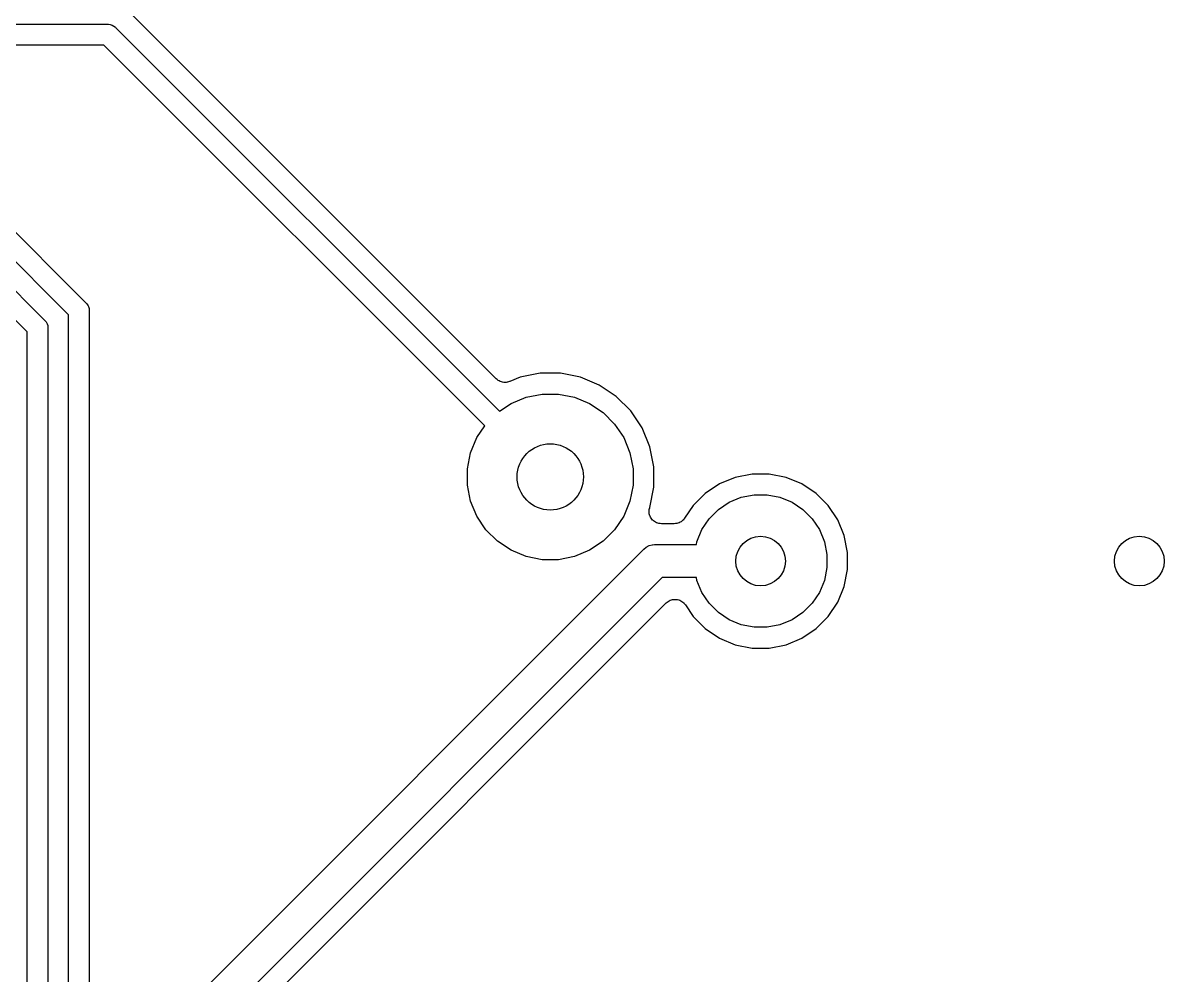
# Model space of a CAD drawing. Extents: x 44 to 126, y -146 to -44.
# Drawn here: x 88.88 to 102.66, y -93.9 to -82.4 of the extents above; entities that cross this region are included whole.
import ezdxf

# ---------------------------------------------------------------- set-up
doc = ezdxf.new("R2010")
doc.units = 0
doc.layers.add('BLACK', color=7, linetype='CONTINUOUS')

msp = doc.modelspace()

# ---------------------------------------------------------------- linework, layer by layer
at = {"layer": 'BLACK', "linetype": 'CONTINUOUS'}
for p, q in [((94.5974, -86.7011), (90.1954, -82.2991)), ((87.0294, -82.421), (89.9059, -82.421)), ((89.9059, -82.421), (89.912, -82.4204)), ((89.912, -82.4204), (89.9181, -82.421)), ((89.9181, -82.421), (89.9181, -82.421)), ((89.9181, -82.421), (89.9365, -82.4228)), ((89.9365, -82.4228), (89.9601, -82.43)), ((89.9601, -82.43), (89.9818, -82.4416)), ((89.9818, -82.4416), (90.0008, -82.4572)), ((90.0008, -82.4572), (90.0047, -82.462)), ((90.0047, -82.462), (94.635, -87.0922)), ((89.8602, -82.671), (87.0294, -82.671)), ((94.4582, -87.269), (89.8602, -82.671)), ((88.009, -84.1492), (89.6431, -85.7833)), ((89.434, -85.9278), (87.8, -84.2937)), ((87.6506, -84.498), (89.1431, -85.9904)), ((88.934, -86.1349), (87.5061, -84.707)), ((89.6431, -85.7833), (89.6478, -85.7872)), ((89.6478, -85.7872), (89.6517, -85.792)), ((89.6517, -85.792), (89.6634, -85.8062)), ((89.6634, -85.8062), (89.6707, -85.8199)), ((89.6707, -85.8199), (89.6751, -85.8279)), ((89.6751, -85.8279), (89.6822, -85.8515)), ((89.434, -109.619), (89.434, -85.9278)), ((89.6822, -85.8515), (89.684, -85.8699)), ((89.684, -85.8699), (89.684, -85.8699)), ((89.684, -85.8699), (89.6846, -85.876)), ((89.6846, -85.876), (89.684, -85.8821)), ((89.684, -85.8821), (89.684, -109.573)), ((89.1431, -85.9904), (89.1478, -85.9943)), ((89.1478, -85.9943), (89.1517, -85.9991)), ((89.1517, -85.9991), (89.1634, -86.0133)), ((89.1634, -86.0133), (89.1674, -86.0207)), ((89.1674, -86.0207), (89.175, -86.0351)), ((89.175, -86.0351), (89.1822, -86.0586)), ((89.1822, -86.0586), (89.184, -86.077)), ((89.184, -86.077), (89.184, -86.077)), ((89.184, -86.077), (89.1846, -86.0831)), ((89.1846, -86.0831), (89.184, -86.0892)), ((89.184, -86.0892), (89.184, -109.78)), ((88.934, -109.826), (88.934, -86.1349)), ((95.1269, -86.634), (94.8854, -86.682)), ((95.3731, -86.634), (95.1269, -86.634)), ((95.6146, -86.682), (95.3731, -86.634)), ((94.6082, -86.71), (94.5974, -86.7011)), ((94.619, -86.7189), (94.6082, -86.71)), ((94.6195, -86.7193), (94.619, -86.7189)), ((94.62, -86.7197), (94.6195, -86.7193)), ((94.6323, -86.7263), (94.62, -86.7197)), ((94.6446, -86.733), (94.6323, -86.7263)), ((94.6453, -86.7332), (94.6446, -86.733)), ((94.6458, -86.7335), (94.6453, -86.7332)), ((94.6592, -86.7376), (94.6458, -86.7335)), ((94.6726, -86.7418), (94.6592, -86.7376)), ((94.6732, -86.7419), (94.6726, -86.7418)), ((94.6738, -86.7421), (94.6732, -86.7419)), ((94.6879, -86.7435), (94.6738, -86.7421)), ((94.7017, -86.745), (94.6879, -86.7435)), ((94.7023, -86.745), (94.7017, -86.745)), ((94.703, -86.745), (94.7023, -86.745)), ((94.7171, -86.7437), (94.703, -86.745)), ((94.7308, -86.7425), (94.7171, -86.7437)), ((94.7314, -86.7423), (94.7308, -86.7425)), ((94.7321, -86.7423), (94.7314, -86.7423)), ((94.7456, -86.7382), (94.7321, -86.7423)), ((94.7589, -86.7344), (94.7456, -86.7382)), ((94.7601, -86.7339), (94.7589, -86.7344)), ((94.7602, -86.7339), (94.7601, -86.7339)), ((94.7609, -86.7336), (94.7602, -86.7339)), ((94.7602, -86.7339), (94.7602, -86.7339)), ((94.8854, -86.682), (94.7609, -86.7336)), ((95.8421, -86.7763), (95.6146, -86.682)), ((96.0468, -86.9131), (95.8421, -86.7763)), ((94.7763, -86.9978), (94.9583, -86.9224)), ((94.9583, -86.9224), (95.1515, -86.884)), ((95.1515, -86.884), (95.3485, -86.884)), ((95.3485, -86.884), (95.5417, -86.9224)), ((95.5417, -86.9224), (95.7237, -86.9978)), ((96.2209, -87.0872), (96.0468, -86.9131)), ((94.635, -87.0922), (94.7763, -86.9978)), ((95.7237, -86.9978), (95.8875, -87.1072)), ((96.3577, -87.2919), (96.2209, -87.0872)), ((95.8875, -87.1072), (96.0268, -87.2465)), ((94.3638, -87.4103), (94.4582, -87.269)), ((96.0268, -87.2465), (96.1362, -87.4103)), ((96.452, -87.5194), (96.3577, -87.2919)), ((94.2884, -87.5923), (94.3638, -87.4103)), ((96.1362, -87.4103), (96.2116, -87.5923)), ((94.25, -87.7855), (94.2884, -87.5923)), ((96.2116, -87.5923), (96.25, -87.7855)), ((96.5, -87.7609), (96.452, -87.5194)), ((96.5, -88.0071), (96.5, -87.7609)), ((94.25, -87.9825), (94.25, -87.7855)), ((96.25, -87.7855), (96.25, -87.9825)), ((97.4837, -87.8904), (97.2926, -87.9695)), ((97.6866, -87.85), (97.4837, -87.8904)), ((97.8934, -87.85), (97.6866, -87.85)), ((98.0963, -87.8904), (97.8934, -87.85)), ((98.2874, -87.9695), (98.0963, -87.8904)), ((94.2884, -88.1757), (94.25, -87.9825)), ((96.25, -87.9825), (96.2116, -88.1757)), ((96.4507, -88.2549), (96.5, -88.0071)), ((97.2926, -87.9695), (97.1207, -88.0844)), ((98.4593, -88.0844), (98.2874, -87.9695)), ((94.3638, -88.3577), (94.2884, -88.1757)), ((96.2116, -88.1757), (96.1362, -88.3577)), ((97.1207, -88.0844), (96.9744, -88.2307)), ((97.28, -88.2786), (97.4111, -88.191)), ((97.4111, -88.191), (97.5566, -88.1307)), ((97.5566, -88.1307), (97.7112, -88.1)), ((97.7112, -88.1), (97.8688, -88.1)), ((97.8688, -88.1), (98.0234, -88.1307)), ((98.0234, -88.1307), (98.1689, -88.191)), ((98.1689, -88.191), (98.3, -88.2786)), ((98.6056, -88.2307), (98.4593, -88.0844)), ((96.443, -88.299), (96.4445, -88.2848)), ((96.4431, -88.2993), (96.443, -88.299)), ((96.443, -88.2997), (96.4431, -88.2993)), ((96.4444, -88.314), (96.443, -88.2997)), ((96.4457, -88.3281), (96.4444, -88.314)), ((96.4445, -88.2848), (96.4459, -88.2706)), ((96.4458, -88.3285), (96.4457, -88.3281)), ((96.4458, -88.3289), (96.4458, -88.3285)), ((96.4499, -88.3425), (96.4458, -88.3289)), ((96.4459, -88.2706), (96.4461, -88.2702)), ((96.4461, -88.2698), (96.4503, -88.2563)), ((96.4461, -88.2702), (96.4461, -88.2698)), ((96.4503, -88.2563), (96.4507, -88.2549)), ((96.9744, -88.2307), (96.8724, -88.3833)), ((97.1686, -88.39), (97.28, -88.2786)), ((98.3, -88.2786), (98.4114, -88.39)), ((98.7205, -88.4026), (98.6056, -88.2307)), ((94.4732, -88.5215), (94.3638, -88.3577)), ((96.1362, -88.3577), (96.0268, -88.5215)), ((96.454, -88.3562), (96.4499, -88.3425)), ((96.4541, -88.3565), (96.454, -88.3562)), ((96.4543, -88.3569), (96.4541, -88.3565)), ((96.4609, -88.3696), (96.4543, -88.3569)), ((96.4675, -88.3821), (96.4609, -88.3696)), ((96.4678, -88.3824), (96.4675, -88.3821)), ((96.4679, -88.3828), (96.4678, -88.3824)), ((96.4769, -88.3938), (96.4679, -88.3828)), ((96.4859, -88.4049), (96.4769, -88.3938)), ((96.4862, -88.4052), (96.4859, -88.4049)), ((96.4864, -88.4055), (96.4862, -88.4052)), ((96.4973, -88.4145), (96.4864, -88.4055)), ((96.5083, -88.4238), (96.4973, -88.4145)), ((96.5086, -88.424), (96.5083, -88.4238)), ((96.5089, -88.4242), (96.5086, -88.424)), ((96.5214, -88.431), (96.5089, -88.4242)), ((96.5339, -88.4379), (96.5214, -88.431)), ((96.5343, -88.438), (96.5339, -88.4379)), ((96.5347, -88.4382), (96.5343, -88.438)), ((96.5483, -88.4424), (96.5347, -88.4382)), ((96.5618, -88.4467), (96.5483, -88.4424)), ((96.5622, -88.4468), (96.5618, -88.4467)), ((96.5626, -88.4469), (96.5622, -88.4468)), ((96.5769, -88.4484), (96.5626, -88.4469)), ((96.5909, -88.45), (96.5769, -88.4484)), ((96.5917, -88.45), (96.5909, -88.45)), ((96.5918, -88.45), (96.5917, -88.45)), ((96.5917, -88.45), (96.5917, -88.45)), ((96.593, -88.45), (96.5918, -88.45)), ((96.7477, -88.45), (96.593, -88.45)), ((96.7615, -88.4486), (96.7477, -88.45)), ((96.7754, -88.4474), (96.7615, -88.4486)), ((96.7761, -88.4472), (96.7754, -88.4474)), ((96.7768, -88.4471), (96.7761, -88.4472)), ((96.7901, -88.4431), (96.7768, -88.4471)), ((96.8035, -88.4392), (96.7901, -88.4431)), ((96.8041, -88.4389), (96.8035, -88.4392)), ((96.8048, -88.4387), (96.8041, -88.4389)), ((96.8171, -88.4321), (96.8048, -88.4387)), ((96.8295, -88.4257), (96.8171, -88.4321)), ((96.8301, -88.4253), (96.8295, -88.4257)), ((96.8307, -88.4249), (96.8301, -88.4253)), ((96.8415, -88.4161), (96.8307, -88.4249)), ((96.8523, -88.4074), (96.8415, -88.4161)), ((96.8528, -88.4069), (96.8523, -88.4074)), ((96.8534, -88.4064), (96.8528, -88.4069)), ((96.8623, -88.3957), (96.8534, -88.4064)), ((96.8712, -88.3851), (96.8623, -88.3957)), ((96.872, -88.3839), (96.8712, -88.3851)), ((96.8721, -88.3838), (96.872, -88.3839)), ((96.872, -88.3839), (96.872, -88.3839)), ((96.8724, -88.3833), (96.8721, -88.3838)), ((97.081, -88.5211), (97.1686, -88.39)), ((98.4114, -88.39), (98.499, -88.5211)), ((98.7996, -88.5937), (98.7205, -88.4026)), ((94.6125, -88.6608), (94.4732, -88.5215)), ((96.0268, -88.5215), (95.8875, -88.6608)), ((97.0207, -88.6666), (97.081, -88.5211)), ((98.499, -88.5211), (98.5593, -88.6666)), ((98.84, -88.7966), (98.7996, -88.5937)), ((94.7763, -88.7702), (94.6125, -88.6608)), ((95.8875, -88.6608), (95.7237, -88.7702)), ((96.3779, -88.7579), (96.4083, -88.7329)), ((96.4083, -88.7329), (96.4431, -88.7143)), ((96.4431, -88.7143), (96.4447, -88.7139)), ((96.4447, -88.7139), (96.4808, -88.7029)), ((96.4808, -88.7029), (96.4846, -88.7025)), ((96.4846, -88.7025), (96.5102, -88.7)), ((96.5102, -88.7), (96.52, -88.699)), ((96.5102, -88.7), (96.5102, -88.7)), ((96.52, -88.699), (96.5298, -88.7)), ((96.5298, -88.7), (97.0141, -88.7)), ((97.0141, -88.7), (97.0207, -88.6666)), ((98.5593, -88.6666), (98.59, -88.8212)), ((90.0945, -95.0426), (96.3716, -88.7655)), ((94.9583, -88.8456), (94.7763, -88.7702)), ((95.1515, -88.884), (94.9583, -88.8456)), ((95.5417, -88.8456), (95.3485, -88.884)), ((95.7237, -88.7702), (95.5417, -88.8456)), ((96.3716, -88.7655), (96.3779, -88.7579)), ((98.59, -88.8212), (98.59, -88.9788)), ((98.84, -89.0034), (98.84, -88.7966)), ((95.3485, -88.884), (95.1515, -88.884)), ((98.59, -88.9788), (98.5593, -89.1334)), ((98.7996, -89.2063), (98.84, -89.0034)), ((96.6028, -89.1), (90.429, -95.2738)), ((97.0141, -89.1), (96.6028, -89.1)), ((97.0207, -89.1334), (97.0141, -89.1)), ((97.081, -89.2789), (97.0207, -89.1334)), ((98.5593, -89.1334), (98.499, -89.2789)), ((97.1686, -89.41), (97.081, -89.2789)), ((98.499, -89.2789), (98.4114, -89.41)), ((98.7205, -89.3974), (98.7996, -89.2063)), ((90.9125, -95.1439), (96.65, -89.4064)), ((96.65, -89.4064), (96.6508, -89.4056)), ((96.6508, -89.4056), (96.6515, -89.405)), ((96.6508, -89.4056), (96.6508, -89.4056)), ((96.6508, -89.4056), (96.6508, -89.4056)), ((96.6515, -89.405), (96.6625, -89.3962)), ((96.6625, -89.3962), (96.6736, -89.3872)), ((96.6736, -89.3872), (96.674, -89.387)), ((96.674, -89.387), (96.6743, -89.3867)), ((96.6743, -89.3867), (96.6869, -89.3802)), ((96.6869, -89.3802), (96.6995, -89.3736)), ((96.6995, -89.3736), (96.6999, -89.3734)), ((96.6999, -89.3734), (96.7003, -89.3732)), ((96.7003, -89.3732), (96.714, -89.3693)), ((96.714, -89.3693), (96.7275, -89.3652)), ((96.7275, -89.3652), (96.728, -89.3652)), ((96.728, -89.3652), (96.7284, -89.3651)), ((96.7284, -89.3651), (96.7426, -89.3638)), ((96.7426, -89.3638), (96.7567, -89.3625)), ((96.7567, -89.3625), (96.7571, -89.3625)), ((96.7571, -89.3625), (96.7576, -89.3625)), ((96.7576, -89.3625), (96.7717, -89.364)), ((96.7717, -89.364), (96.7858, -89.3655)), ((96.7858, -89.3655), (96.7862, -89.3656)), ((96.7862, -89.3656), (96.7867, -89.3657)), ((96.7867, -89.3657), (96.8003, -89.3699)), ((96.8003, -89.3699), (96.8138, -89.3741)), ((96.8138, -89.3741), (96.8142, -89.3743)), ((96.8142, -89.3743), (96.8146, -89.3744)), ((96.8146, -89.3744), (96.8271, -89.3812)), ((96.8271, -89.3812), (96.8396, -89.3879)), ((96.8396, -89.3879), (96.8399, -89.3882)), ((96.8399, -89.3882), (96.8403, -89.3884)), ((96.8403, -89.3884), (96.8513, -89.3976)), ((96.8513, -89.3976), (96.8622, -89.4065)), ((96.8622, -89.4065), (96.8625, -89.4069)), ((96.8625, -89.4069), (96.8628, -89.4072)), ((96.8628, -89.4072), (96.8718, -89.4182)), ((96.8718, -89.4182), (96.8807, -89.4292)), ((96.8807, -89.4292), (96.9744, -89.5693)), ((97.28, -89.5214), (97.1686, -89.41)), ((98.4114, -89.41), (98.3, -89.5214)), ((98.6056, -89.5693), (98.7205, -89.3974)), ((96.9744, -89.5693), (97.1207, -89.7156)), ((97.4111, -89.609), (97.28, -89.5214)), ((98.3, -89.5214), (98.1689, -89.609)), ((98.4593, -89.7156), (98.6056, -89.5693)), ((97.5566, -89.6693), (97.4111, -89.609)), ((97.7112, -89.7), (97.5566, -89.6693)), ((97.8688, -89.7), (97.7112, -89.7)), ((98.0234, -89.6693), (97.8688, -89.7)), ((98.1689, -89.609), (98.0234, -89.6693)), ((97.1207, -89.7156), (97.2926, -89.8305)), ((97.2926, -89.8305), (97.4837, -89.9096)), ((98.0963, -89.9096), (98.2874, -89.8305)), ((98.2874, -89.8305), (98.4593, -89.7156)), ((97.4837, -89.9096), (97.6866, -89.95)), ((97.6866, -89.95), (97.8934, -89.95)), ((97.8934, -89.95), (98.0963, -89.9096))]:
    msp.add_line(p, q, dxfattribs=at)
at = {"layer": 'BLACK'}
for centre, radius in [((95.25, -87.884), 0.4), ((95.25, -87.884), 0.4), ((97.79, -88.9), 0.3), ((102.362, -88.9), 0.3)]:
    msp.add_circle(centre, radius, dxfattribs=at)

doc.saveas('drawing.dxf')
